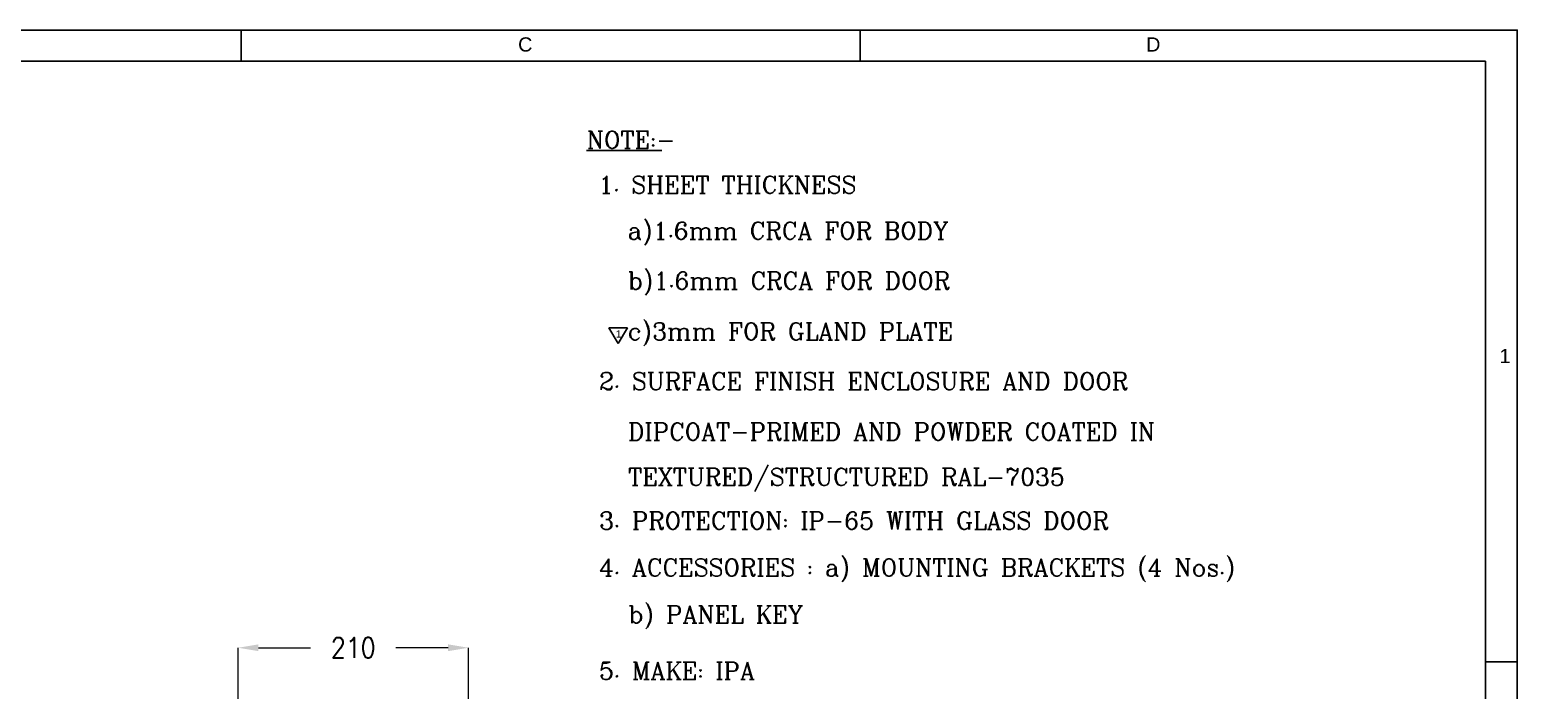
# Model space of a CAD drawing. Header units: inches. Extents: x 784 to 2184505, y 7 to 371504.
# Drawn here: x 287668 to 360582, y 161919 to 194290 of the extents above; entities that cross this region are included whole.
import ezdxf

# ---------------------------------------------------------------- set-up
doc = ezdxf.new("R2010")
doc.units = ezdxf.units.IN
doc.header["$MEASUREMENT"] = 0
doc.layers.add('SHEET', color=10, linetype='Continuous')
doc.styles.add('R_RomanS', font='romans.shx', dxfattribs={"width": 0.85})
doc.styles.add('ROMAMC', font='romanc.shx', dxfattribs={"height": 7})
doc.styles.get("Standard").update_dxf_attribs({"font": 'arial.ttf'})
doc.dimstyles.get("Standard").update_dxf_attribs({"dimtxt": 0.18, "dimasz": 0.18, "dimexe": 0.18, "dimexo": 0.0625, "dimgap": 0.09, "dimtad": 0, "dimtih": 1, "dimtoh": 1, "dimdec": 4, "dimzin": 0, "dimdsep": 46, "dimtxsty": 'Standard', "dimcen": 0.09, "dimadec": 0, "dimazin": 0, "dimtfac": 1, "dimtdec": 4, "dimtofl": 0, "dimtmove": 0, "dimatfit": 3, "dimfxl": 1, "dimtolj": 1, "dimtzin": 0, "dimarcsym": 0})

# ---------------------------------------------------------------- blocks, each defined once
blk = doc.blocks.new('*D72')
at = {"layer": 'Defpoints', "color": 0}
for p in [(309176, 164002), (297878, 161396), (309176, 161396)]:
    blk.add_point(p, dxfattribs=at)
at = {"layer": 'SHEET', "color": 253, "linetype": 'Continuous', "lineweight": 9}
for p, q in [((297878, 161396), (297878, 164002)), ((309176, 161396), (309176, 164002))]:
    blk.add_line(p, q, dxfattribs=at)
at = {"layer": 'SHEET', "color": 251, "linetype": 'Continuous', "lineweight": 9}
for p, q in [((298878, 164002), (301435, 164002)), ((308176, 164002), (305619, 164002))]:
    blk.add_line(p, q, dxfattribs=at)
at = {"layer": 'SHEET', "color": 251}
for points in [[(298878, 164168), (298878, 163835), (297878, 164002)], [(308176, 163835), (308176, 164168), (309176, 164002)]]:
    blk.add_solid(points, dxfattribs=at)
at = {"layer": 'SHEET', "color": 0, "insert": (303527, 164002), "char_height": 1000, "attachment_point": 5, "style": 'R_RomanS'}
blk.add_mtext('\\A1;210', dxfattribs=at)

msp = doc.modelspace()

# ---------------------------------------------------------------- linework, layer by layer
at = {"color": 7, "linetype": 'Continuous'}
msp.add_line((314962.43033, 188368.74598, 12132.91572), (318653.79613, 188368.74598, 12132.91572), dxfattribs=at)
for p, q in [((316045.84576, 179688.5379), (316965.26919, 179688.5379)), ((316505.55747, 178914.87672), (316045.84576, 179688.5379)), ((316505.55747, 178914.87672), (316965.26919, 179688.5379))]:
    msp.add_line(p, q)
at = {"layer": 'SHEET', "color": 0, "linetype": 'Continuous'}
for p, q in [((298034.16982, 192748.30624, 12132.91572), (298034.16982, 194289.66212, 12132.91572)), ((328379.06804, 192748.30624, 12132.91572), (328379.06804, 194289.66212, 12132.91572)), ((360576.87741, 163305.72163, 12132.91572), (359033.60807, 163305.96783, 12132.91572))]:
    msp.add_line(p, q, dxfattribs=at)
at = {"layer": 'SHEET', "color": 124, "linetype": 'Continuous', "true_color": 0x00a183}
for p, q in [((238273.29884, 192748.30624, 12132.91572), (359033.60807, 192748.30624, 12132.91572)), ((238273.29884, 192748.30624, 12132.91572), (359033.60807, 192748.30624, 12132.91572)), ((238273.29884, 192748.30624, 12132.91572), (359033.60807, 192748.30624, 12132.91572)), ((359033.60807, 192748.30624, 12132.91572), (238273.29884, 192748.30624, 12132.91572)), ((359033.60807, 104500.38795, 12132.91572), (359033.60807, 192748.30624, 12132.91572))]:
    msp.add_line(p, q, dxfattribs=at)
at = {"layer": 'SHEET', "color": 124, "linetype": 'Continuous', "true_color": 0x00a183, "elevation": 12132.91572}
msp.add_lwpolyline([(360581.81717, 102788.47582), (232080.46247, 102788.47582), (232080.46247, 194269.90309), (360581.81717, 194269.90309)], close=True, dxfattribs=at)

# ---------------------------------------------------------------- texts
at = {"layer": 'SHEET', "color": 0, "linetype": 'Continuous'}
for s, height, p in [('C', 696.69409, (311605.38151, 193221.28444, 12132.91572)), ('D', 696.69409, (342388.36015, 193221.28444, 12132.91572)), ('1', 350, (316394.17866, 179206.5733, 12132.91572)), ('1', 696.69409, (359710.74318, 177952.35082, 12132.91572))]:
    msp.add_text(s, height=height, dxfattribs=at).set_placement(p)
at = {"layer": 'SHEET', "color": 0, "linetype": 'Continuous', "style": 'ROMAMC'}
for s, height, p in [('NOTE:-', 852.35511, (314977.00727, 188470.38531, 12132.91572)), ('1. SHEET THICKNESS', 852.3551097, (315547.62889, 186267.32755, 24265.83144)), ('    a)1.6mm CRCA FOR BODY', 852.3551097, (314429.15323, 184013.31927, 24265.83144)), ('    b)1.6mm CRCA FOR DOOR', 852.3551097, (314429.15323, 181567.01288, 24265.83144)), ('    c)3mm FOR GLAND PLATE', 852.3551097, (314429.15323, 179080.68627, 24265.83144)), ('2. SURFACE FINISH ENCLOSURE AND DOOR', 852.3551097, (315575.65445, 176639.44498, 12132.91572)), ('    DIPCOAT-PRIMED AND POWDER COATED IN ', 852.3551097, (314457.17879, 174166.42233, 12132.91572)), ('    TEXTURED/STRUCTURED RAL-7035', 852.3551097, (314457.17879, 171949.98986, 12132.91572)), ('3. PROTECTION: IP-65 WITH GLASS DOOR', 852.3551097, (315575.65445, 169804.41955, 12132.91572)), ('4. ACCESSORIES : a) MOUNTING BRACKETS (4 Nos.)', 852.3551097, (315575.65445, 167510.1656, 12132.91572)), ('    b) PANEL KEY', 852.3551097, (314457.17879, 165207.72254, 12132.91572)), ('5. MAKE: IPA', 852.3551097, (315575.65445, 162442.55159, 12132.91572))]:
    msp.add_text(s, height=height, dxfattribs=at).set_placement(p)

# ---------------------------------------------------------------- dimensions: what is measured, and where the dimension line sits
at = {"layer": 'SHEET', "color": 0, "linetype": 'Continuous'}
dim = msp.add_linear_dim(base=(309176.01386, 164001.55392, 6066.45786), p1=(297878.11176, 161396.0402, 6066.45786), p2=(309176.01386, 161396.0402, 6066.45786), text='210', dimstyle='Standard', override={"dimtxt": 1000, "dimasz": 1000, "dimgap": 1000, "dimtoh": 0, "dimtxsty": 'R_RomanS', "dimclrd": 251, "dimclre": 253, "dimlwd": 9, "dimlwe": 9}, dxfattribs=at)
dim.commit()
dim.dimension.update_dxf_attribs({"geometry": '*D72', "text_midpoint": (303527.06281, 164001.55392, 6066.45786)})

doc.saveas('drawing.dxf')
